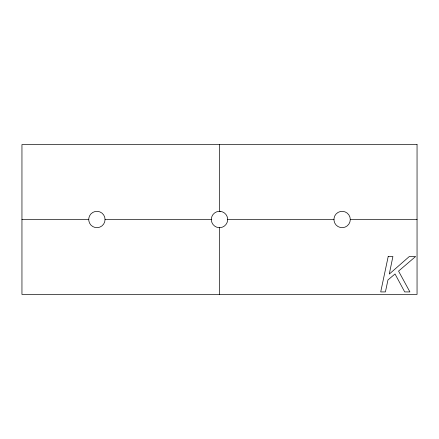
<?xml version="1.0" encoding="UTF-8"?>
<svg xmlns="http://www.w3.org/2000/svg" width="439" height="439" viewBox="0 0 439 439"><rect width="100%" height="100%" fill="white"/><g stroke="black" fill="none" stroke-linecap="round" stroke-linejoin="round"><path stroke-width="0.66" d="M21.95 219.5L88.711 219.5M105.058 219.5A8.176 8.176 0 0 0 92.794 212.421A8.176 8.176 0 0 0 92.794 226.579A8.176 8.176 0 0 0 105.058 219.5L211.395 219.5M227.605 219.5L333.942 219.5M350.289 219.5A8.176 8.176 0 0 1 338.03 226.579A8.176 8.176 0 0 1 338.03 212.421A8.176 8.176 0 0 1 350.289 219.5L417.05 219.5M219.5 144.568L219.5 211.395M219.5 227.605L219.5 294.432M388.197 256.519L380.712 291.919L385.42 291.919L387.95 279.967L395.034 273.969L404.703 291.919L409.911 291.919L398.557 271.093L415.612 256.519L409.313 256.519L389.289 274.068L392.905 256.519L388.197 256.519M417.05 144.568L21.95 144.568L21.95 294.432L417.05 294.432L417.05 144.568M220.559 211.395L218.424 211.395A8.176 8.176 0 0 0 211.395 218.441L211.395 220.576A8.176 8.176 0 0 0 218.441 227.605L220.576 227.605A8.176 8.176 0 0 0 227.605 220.559L227.605 218.424A8.176 8.176 0 0 0 220.559 211.395"/></g></svg>
